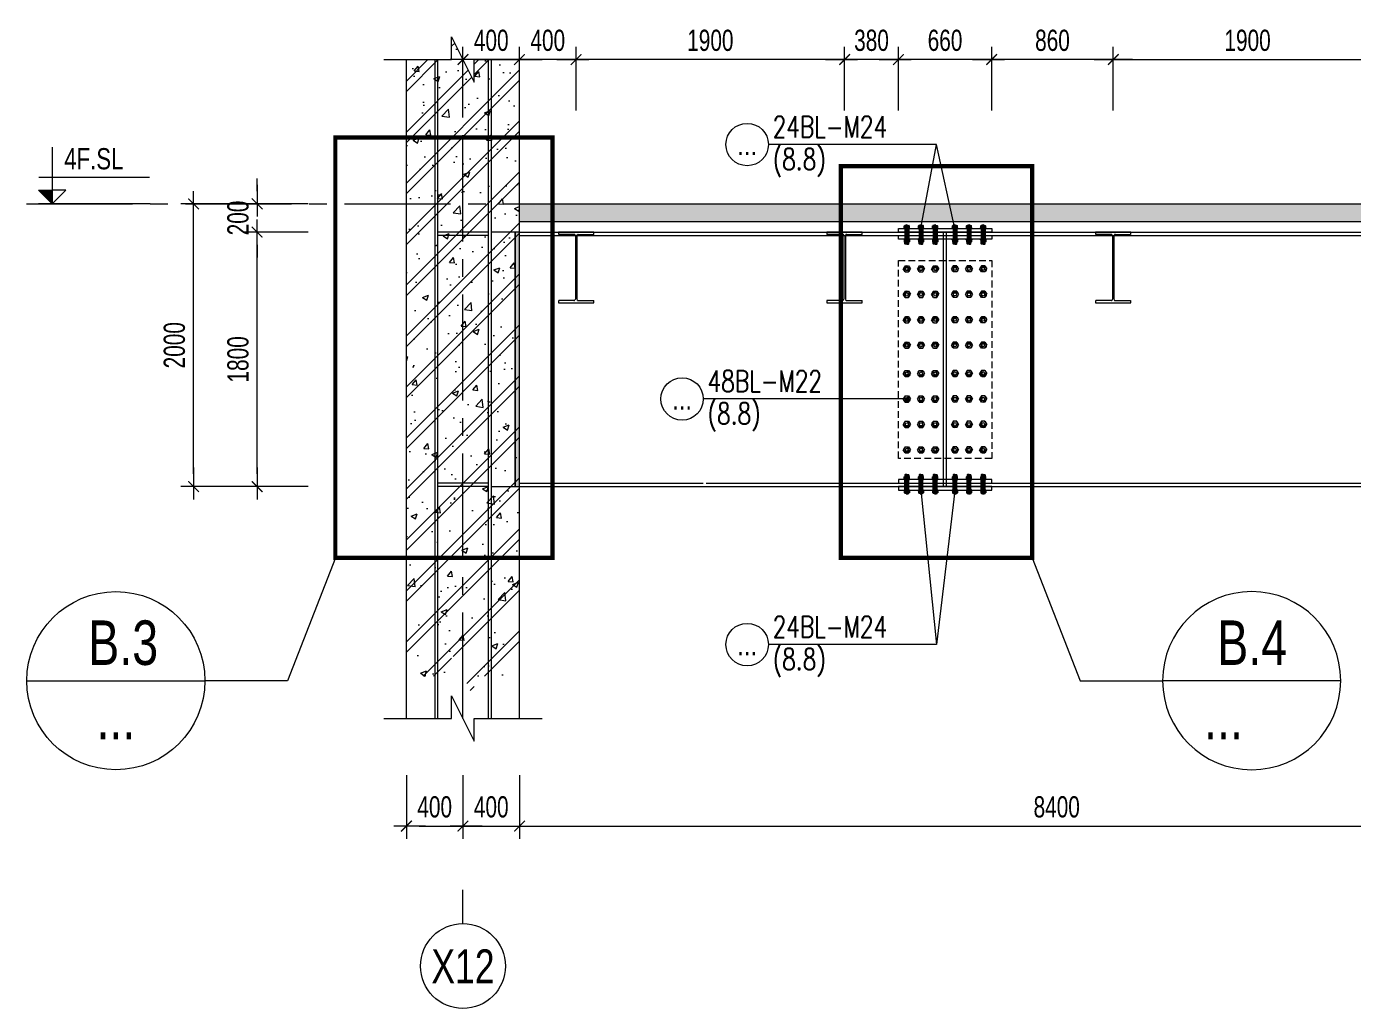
# Model space of a CAD drawing. Header units: millimetres. Extents: x 84463 to 294191, y -61495 to 44118.
# Drawn here: x 187949 to 197328, y -60977 to -54032 of the extents above; entities that cross this region are included whole.
import ezdxf
from ezdxf.enums import TextEntityAlignment as Align

# ---------------------------------------------------------------- set-up
doc = ezdxf.new("R2010")
doc.units = ezdxf.units.MM
doc.linetypes.add('CENTER2', pattern=[1.125, 0.75, -0.125, 0.125, -0.125])
doc.linetypes.add('HIDDEN2', pattern=[4.7625, 3.175, -1.5875])
doc.layers.add('BOLTS', color=9, linetype='Continuous')
for name, color, linetype, lineweight in [('NDC_S-ANNO', 7, 'Continuous', 20), ('NDC_S-BEAM-NAME-VERT', 7, 'Continuous', 20), ('NDC_S-BEAM-STEL', 30, 'HIDDEN2', 18), ('NDC_S-DIMS', 1, 'Continuous', 15), ('NDC_S-HIDN', 8, 'HIDDEN2', 13), ('NDC_S-HTCH-COL', 251, 'Continuous', 13), ('NDC_S-HTCH-MAT', 8, 'Continuous', 15), ('NDC_S-SLAB', 2, 'Continuous', 20), ('NDC_S-TEXT-SYMB', 7, 'Continuous', 20), ('NDC_S_ANNO', 7, 'Continuous', 20), ('NDC_S_AXIS', 5, 'CENTER2', 13), ('NDC_S_CONTINUOUS', 3, 'Continuous', 20), ('NDC_S_DIM', 1, 'Continuous', 15), ('NDC_S_ENG TEXT', 2, 'Continuous', 20), ('NDC_S_SYMBOL', 1, 'Continuous', 15), ('NDC_S_TEXT SYMBOL', 7, 'Continuous', 20), ('NDC_S_VN TEXT', 7, 'Continuous', 20)]:
    doc.layers.add(name, color=color, linetype=linetype, lineweight=lineweight)
doc.styles.add('ARIAL', font='arial.ttf', dxfattribs={"width": 0.8})
doc.styles.add('NDC_ANNO', font='', dxfattribs={"width": 0.8})
doc.styles.add('NDC_DIM', font='', dxfattribs={"width": 0.75})
doc.styles.add('NDC_EN TXT', font='romans.shx', dxfattribs={"width": 0.8})
doc.styles.get('NDC_ANNO').set_extended_font_data('Dotum')
doc.styles.get('NDC_DIM').set_extended_font_data('Dotum')
doc.dimstyles.new('NDC_dim_60', dxfattribs={"dimscale": 60, "dimtxt": 2.5, "dimasz": 1.5, "dimexe": 1.5, "dimexo": 2.5, "dimgap": 1, "dimtad": 1, "dimdec": 0, "dimrnd": 0.001, "dimzin": 0, "dimdsep": 46, "dimtxsty": 'NDC_DIM', "dimblk": 'DIMMARK', "dimcen": 0, "dimdle": 1.2, "dimclrd": 256, "dimclre": 256, "dimclrt": 3, "dimadec": 0, "dimazin": 0, "dimtfac": 1, "dimtdec": 0, "dimtix": 1, "dimtofl": 0, "dimtmove": 2, "dimatfit": 3, "dimfxl": 6, "dimfxlon": 1, "dimtolj": 1, "dimtzin": 0, "dimlwd": -1, "dimlwe": -1, "dimarcsym": 0})

# ---------------------------------------------------------------- blocks, each defined once
blk = doc.blocks.new('DIMMARK')
at = {"layer": 'NDC_S_DIM', "color": 1}
blk.add_line((-1.5, 0), (1, 0), dxfattribs=at)
at = {"layer": 'NDC_S_DIM', "color": 2, "const_width": 0.1}
blk.add_lwpolyline([(-0.42, -0.42), (0.42, 0.42)], dxfattribs=at)
blk = doc.blocks.new('*D462')
at = {"layer": 'Defpoints', "color": 0, "transparency": 16777216}
for p in [(191036.2, -58926.3), (191436.2, -58926.3), (191436.2, -59687)]:
    blk.add_point(p, dxfattribs=at)
at = {"layer": 'NDC_S-DIMS', "transparency": 16777216}
for p, q in [((191036.2, -59327), (191036.2, -59777)), ((191436.2, -59327), (191436.2, -59777)), ((191126.2, -59687), (191346.2, -59687))]:
    blk.add_line(p, q, dxfattribs=at)
at = {"layer": 'NDC_S-DIMS', "transparency": 16777216, "xscale": 90, "yscale": 90, "zscale": 90, "rotation": 180}
blk.add_blockref('DIMMARK', (191036.2, -59687), dxfattribs=at)
at = {"layer": 'NDC_S-DIMS', "transparency": 16777216, "xscale": 90, "yscale": 90, "zscale": 90}
blk.add_blockref('DIMMARK', (191436.2, -59687), dxfattribs=at)
at = {"layer": 'NDC_S-DIMS', "color": 3, "transparency": 16777216, "insert": (191236.2, -59551.9), "char_height": 150, "attachment_point": 5, "style": 'NDC_DIM'}
blk.add_mtext('\\A1;400', dxfattribs=at)
blk = doc.blocks.new('*D463')
at = {"layer": 'Defpoints', "color": 0, "transparency": 16777216}
for p in [(190636.2, -58926.3), (191036.2, -58926.3), (191036.2, -59687)]:
    blk.add_point(p, dxfattribs=at)
at = {"layer": 'NDC_S-DIMS', "transparency": 16777216}
for p, q in [((190636.2, -59327), (190636.2, -59777)), ((191036.2, -59327), (191036.2, -59777)), ((190726.2, -59687), (190946.2, -59687))]:
    blk.add_line(p, q, dxfattribs=at)
at = {"layer": 'NDC_S-DIMS', "transparency": 16777216, "xscale": 90, "yscale": 90, "zscale": 90, "rotation": 180}
blk.add_blockref('DIMMARK', (190636.2, -59687), dxfattribs=at)
at = {"layer": 'NDC_S-DIMS', "transparency": 16777216, "xscale": 90, "yscale": 90, "zscale": 90}
blk.add_blockref('DIMMARK', (191036.2, -59687), dxfattribs=at)
at = {"layer": 'NDC_S-DIMS', "color": 3, "transparency": 16777216, "insert": (190836.2, -59551.9), "char_height": 150, "attachment_point": 5, "style": 'NDC_DIM'}
blk.add_mtext('\\A1;400', dxfattribs=at)
blk = doc.blocks.new('*D464')
at = {"layer": 'Defpoints', "color": 0, "transparency": 16777216}
for p in [(191036.2, -58926.3), (199436.2, -58926.3), (199436.2, -59687)]:
    blk.add_point(p, dxfattribs=at)
at = {"layer": 'NDC_S-DIMS', "transparency": 16777216}
for p, q in [((191036.2, -59327), (191036.2, -59777)), ((199436.2, -59327), (199436.2, -59777)), ((191126.2, -59687), (199346.2, -59687))]:
    blk.add_line(p, q, dxfattribs=at)
at = {"layer": 'NDC_S-DIMS', "transparency": 16777216, "xscale": 90, "yscale": 90, "zscale": 90, "rotation": 180}
blk.add_blockref('DIMMARK', (191036.2, -59687), dxfattribs=at)
at = {"layer": 'NDC_S-DIMS', "transparency": 16777216, "xscale": 90, "yscale": 90, "zscale": 90}
blk.add_blockref('DIMMARK', (199436.2, -59687), dxfattribs=at)
at = {"layer": 'NDC_S-DIMS', "color": 3, "transparency": 16777216, "insert": (195236.2, -59551.9), "char_height": 150, "attachment_point": 5, "style": 'NDC_DIM'}
blk.add_mtext('\\A1;8400', dxfattribs=at)
blk = doc.blocks.new('*D471')
at = {"layer": 'Defpoints', "color": 0, "transparency": 16777216}
for p in [(189580.4, -55486), (190636.2, -55486), (190636.2, -57286)]:
    blk.add_point(p, dxfattribs=at)
at = {"layer": 'NDC_S-DIMS', "transparency": 16777216}
for p, q in [((189940.4, -55486), (189490.4, -55486)), ((189580.4, -57196), (189580.4, -55576)), ((189940.4, -57286), (189490.4, -57286))]:
    blk.add_line(p, q, dxfattribs=at)
at = {"layer": 'NDC_S-DIMS', "transparency": 16777216, "xscale": 90, "yscale": 90, "zscale": 90}
for p, rotation in [((189580.4, -55486), 90), ((189580.4, -57286), 270)]:
    blk.add_blockref('DIMMARK', p, dxfattribs=dict(at, rotation=rotation))
at = {"layer": 'NDC_S-DIMS', "color": 3, "transparency": 16777216, "insert": (189445.3, -56386), "char_height": 150, "attachment_point": 5, "rotation": 90, "style": 'NDC_DIM'}
blk.add_mtext('\\A1;1800', dxfattribs=at)
blk = doc.blocks.new('*D472')
at = {"layer": 'Defpoints', "color": 0, "transparency": 16777216}
for p in [(189580.4, -55286), (190636.2, -55286), (190636.2, -55486)]:
    blk.add_point(p, dxfattribs=at)
at = {"layer": 'NDC_S-DIMS', "transparency": 16777216}
for p, q in [((189580.4, -55196), (189580.4, -55106)), ((189940.4, -55286), (189490.4, -55286)), ((189940.4, -55486), (189490.4, -55486)), ((189580.4, -55576), (189580.4, -55666))]:
    blk.add_line(p, q, dxfattribs=at)
at = {"layer": 'NDC_S-DIMS', "transparency": 16777216, "xscale": 90, "yscale": 90, "zscale": 90}
for p, rotation in [((189580.4, -55286), 270), ((189580.4, -55486), 90)]:
    blk.add_blockref('DIMMARK', p, dxfattribs=dict(at, rotation=rotation))
at = {"layer": 'NDC_S-DIMS', "color": 3, "transparency": 16777216, "insert": (189445.3, -55386), "char_height": 150, "attachment_point": 5, "rotation": 90, "style": 'NDC_DIM'}
blk.add_mtext('\\A1;200', dxfattribs=at)
blk = doc.blocks.new('*D473')
at = {"layer": 'Defpoints', "color": 0, "transparency": 16777216}
for p in [(189130.4, -55286), (190636.2, -55286), (190636.2, -57286)]:
    blk.add_point(p, dxfattribs=at)
at = {"layer": 'NDC_S-DIMS', "transparency": 16777216}
for p, q in [((189490.4, -55286), (189040.4, -55286)), ((189130.4, -57196), (189130.4, -55376)), ((189490.4, -57286), (189040.4, -57286))]:
    blk.add_line(p, q, dxfattribs=at)
at = {"layer": 'NDC_S-DIMS', "transparency": 16777216, "xscale": 90, "yscale": 90, "zscale": 90}
for p, rotation in [((189130.4, -55286), 90), ((189130.4, -57286), 270)]:
    blk.add_blockref('DIMMARK', p, dxfattribs=dict(at, rotation=rotation))
at = {"layer": 'NDC_S-DIMS', "color": 3, "transparency": 16777216, "insert": (188995.3, -56286), "char_height": 150, "attachment_point": 5, "rotation": 90, "style": 'NDC_DIM'}
blk.add_mtext('\\A1;2000', dxfattribs=at)
blk = doc.blocks.new('*U248')
at = {"layer": 'BOLTS'}
h = blk.add_hatch(dxfattribs=at)
h.set_pattern_fill('ANSI31', color=8, scale=1.76, angle=30, style=0)
h.set_pattern_definition([(165, (-5859.72523, 9347.42107), (-0.05694019, -0.2125036817), [])])
edge = h.paths.add_edge_path()
edge.add_line((-9, 20), (-9, 20))
edge.add_ellipse((-11, 20), major_axis=(-1.22, 1.22), ratio=1, start_angle=231.1342, end_angle=305.0819)
edge.add_line((-11, 22), (-11, 22))
edge.add_line((-11, 22), (-8, 22))
edge.add_line((-8, 22), (-8, 22))
edge.add_ellipse((-7, 20), major_axis=(-1.22, 1.22), ratio=1, start_angle=-37.0022, end_angle=38.8658)
h = blk.add_hatch(dxfattribs=at)
h.set_pattern_fill('ANSI31', color=8, scale=1.76, angle=30, style=0)
h.set_pattern_definition([(195, (-5859.72523, -9373.82107), (-0.05694019, 0.2125036817), [])])
edge = h.paths.add_edge_path()
edge.add_line((-9, 6), (-9, 6))
edge.add_ellipse((-11, 7), major_axis=(-1.22, 1.22), ratio=1, start_angle=144.9181, end_angle=218.8658, ccw=False)
edge.add_line((-11, 5), (-11, 5))
edge.add_line((-11, 5), (-8, 5))
edge.add_line((-8, 5), (-8, 5))
edge.add_ellipse((-7, 7), major_axis=(-1.22, 1.22), ratio=1, start_angle=51.1342, end_angle=127.0022, ccw=False)
h = blk.add_hatch(dxfattribs=at)
h.set_pattern_fill('ANSI31', color=8, scale=1.76, angle=30, style=0)
h.set_pattern_definition([(15, (5859.72523, 9347.42107), (0.05694019, -0.2125036817), [])])
edge = h.paths.add_edge_path()
edge.add_line((9, 20), (9, 20))
edge.add_ellipse((11, 20), major_axis=(1.22, 1.22), ratio=1, start_angle=54.9181, end_angle=128.8658, ccw=False)
edge.add_line((11, 22), (11, 22))
edge.add_line((11, 22), (8, 22))
edge.add_line((8, 22), (8, 22))
edge.add_ellipse((7, 20), major_axis=(1.22, 1.22), ratio=1, start_angle=321.1342, end_angle=397.0022, ccw=False)
h = blk.add_hatch(dxfattribs=at)
h.set_pattern_fill('ANSI31', color=8, scale=1.76, angle=30, style=0)
h.set_pattern_definition([(345, (5859.72523, -9373.82107), (0.05694019, 0.2125036817), [])])
edge = h.paths.add_edge_path()
edge.add_line((9, 6), (9, 6))
edge.add_ellipse((11, 7), major_axis=(1.22, 1.22), ratio=1, start_angle=141.1342, end_angle=215.0819)
edge.add_line((11, 5), (11, 5))
edge.add_line((11, 5), (8, 5))
edge.add_line((8, 5), (8, 5))
edge.add_ellipse((7, 7), major_axis=(1.22, 1.22), ratio=1, start_angle=232.9978, end_angle=308.8658)
h = blk.add_hatch(dxfattribs=at)
h.set_pattern_fill('ANSI31', color=8, scale=1.76, angle=30, style=0)
h.set_pattern_definition([(165, (-5859.72523, 9324.00289), (-0.05694019, -0.2125036817), [])])
edge = h.paths.add_edge_path()
edge.add_line((-9, -88), (-9, -88))
edge.add_ellipse((-11, -88), major_axis=(-1.22, 1.22), ratio=1, start_angle=231.1342, end_angle=305.0819)
edge.add_line((-11, -87), (-11, -87))
edge.add_line((-11, -87), (-8, -87))
edge.add_line((-8, -87), (-8, -87))
edge.add_ellipse((-7, -88), major_axis=(-1.22, 1.22), ratio=1, start_angle=-37.0022, end_angle=38.8658)
h = blk.add_hatch(dxfattribs=at)
h.set_pattern_fill('ANSI31', color=8, scale=1.76, angle=30, style=0)
h.set_pattern_definition([(195, (-5859.72523, -9397.23925), (-0.05694019, 0.2125036817), [])])
edge = h.paths.add_edge_path()
edge.add_line((-9, -102), (-9, -102))
edge.add_ellipse((-11, -102), major_axis=(-1.22, 1.22), ratio=1, start_angle=144.9181, end_angle=218.8658, ccw=False)
edge.add_line((-11, -103), (-11, -103))
edge.add_line((-11, -103), (-8, -103))
edge.add_line((-8, -103), (-8, -103))
edge.add_ellipse((-7, -102), major_axis=(-1.22, 1.22), ratio=1, start_angle=51.1342, end_angle=127.0022, ccw=False)
h = blk.add_hatch(dxfattribs=at)
h.set_pattern_fill('ANSI31', color=8, scale=1.76, angle=30, style=0)
h.set_pattern_definition([(15, (5859.72523, 9324.00289), (0.05694019, -0.2125036817), [])])
edge = h.paths.add_edge_path()
edge.add_line((9, -88), (9, -88))
edge.add_ellipse((11, -88), major_axis=(1.22, 1.22), ratio=1, start_angle=54.9181, end_angle=128.8658, ccw=False)
edge.add_line((11, -87), (11, -87))
edge.add_line((11, -87), (8, -87))
edge.add_line((8, -87), (8, -87))
edge.add_ellipse((7, -88), major_axis=(1.22, 1.22), ratio=1, start_angle=321.1342, end_angle=397.0022, ccw=False)
h = blk.add_hatch(dxfattribs=at)
h.set_pattern_fill('ANSI31', color=8, scale=1.76, angle=30, style=0)
h.set_pattern_definition([(345, (5859.72523, -9397.23925), (0.05694019, 0.2125036817), [])])
edge = h.paths.add_edge_path()
edge.add_line((9, -102), (9, -102))
edge.add_ellipse((11, -102), major_axis=(1.22, 1.22), ratio=1, start_angle=141.1342, end_angle=215.0819)
edge.add_line((11, -103), (11, -103))
edge.add_line((11, -103), (8, -103))
edge.add_line((8, -103), (8, -103))
edge.add_ellipse((7, -102), major_axis=(1.22, 1.22), ratio=1, start_angle=232.9978, end_angle=308.8658)
at = {"layer": 'BOLTS', "color": 8}
for p, q in [((-17, 7), (-17, 20)), ((0, 22), (-15, 22)), ((-9, 7), (-9, 20)), ((0, 22), (15, 22)), ((9, 7), (9, 20)), ((17, 7), (17, 20)), ((-9, -102), (-9, -88)), ((9, -102), (9, -88)), ((0, -103), (-15, -103)), ((0, -103), (15, -103))]:
    blk.add_line(p, q, dxfattribs=at)
at = {"layer": 'BOLTS', "color": 8, "linetype": 'CENTER2'}
blk.add_line((0, -121), (0, 34), dxfattribs=at)
at = {"layer": 'BOLTS', "color": 3, "linetype": 'HIDDEN2'}
for p, q in [((-12, 0), (-12, -82)), ((12, 0), (12, -82))]:
    blk.add_line(p, q, dxfattribs=at)
at = {"layer": 'BOLTS', "color": 3}
for points in [[(0, 5), (-17, 5, 0.414214), (-19, 3), (-19, 2, 0.414214), (-17, 0), (0, 0), (17, 0, 0.414214), (19, 2), (19, 3, 0.414214), (17, 5)], [(0, -82), (-17, -82, 0.414214), (-19, -84), (-19, -85, 0.414214), (-17, -87), (0, -87), (17, -87, 0.414214), (19, -85), (19, -84, 0.414214), (17, -82)]]:
    blk.add_lwpolyline(points, format="xyb", close=True, dxfattribs=at)
at = {"layer": 'BOLTS', "color": 8}
for points in [[(-15, -87, 0.414214), (-17, -88), (-17, -102, 0.414214), (-15, -103)], [(15, -87, -0.414214), (17, -88), (17, -102, -0.414214), (15, -103)]]:
    blk.add_lwpolyline(points, format="xyb", dxfattribs=at)
blk.add_lwpolyline([(-15, -87), (0, -87)], dxfattribs=at)
at = {"layer": 'BOLTS', "color": 3}
for points in [[(0, -117), (-12, -117, -0.414214), (-12, -116), (-12, -103)], [(0, -117), (12, -117, 0.414214), (12, -116), (12, -103)]]:
    blk.add_lwpolyline(points, format="xyb", dxfattribs=at)
at = {"layer": 'BOLTS', "color": 8}
for centre, start, end in [((-15, 20), 90, 180), ((-15, 7), 180, 270), ((-11, 20), 360, 90), ((-11, 7), 270, 0), ((-11, 7), 270, 0), ((-7, 20), 90, 180), ((-7, 7), 180, 270), ((-7, 7), 180, 270), ((7, 20), 360, 90), ((7, 7), 270, 0), ((7, 7), 270, 0), ((11, 20), 90, 180), ((11, 7), 180, 270), ((11, 7), 180, 270), ((15, 20), 360, 90), ((15, 7), 270, 0), ((-11, -88), 360, 90), ((-11, -102), 270, 0), ((-11, -102), 270, 0), ((-7, -88), 90, 180), ((-7, -102), 180, 270), ((-7, -102), 180, 270), ((7, -88), 360, 90), ((7, -102), 270, 0), ((7, -102), 270, 0), ((11, -88), 90, 180), ((11, -102), 180, 270), ((11, -102), 180, 270)]:
    blk.add_arc(centre, 1.72, start, end, dxfattribs=at)
blk = doc.blocks.new('*U253')
for p, q in [((110, 484), (0, 484)), ((120, 474), (120, 26)), ((130, 474), (130, 26)), ((140, 484), (250, 484)), ((110, 16), (0, 16)), ((140, 16), (250, 16))]:
    blk.add_line(p, q)
for points in [[(250, 484), (250, 500), (0, 500), (0, 484)], [(0, 16), (0, 0), (250, 0), (250, 16)]]:
    blk.add_lwpolyline(points)
for centre, start, end in [((110, 474), 0, 90), ((140, 474), 90, 180.00002), ((110, 26), 270, 360.00001), ((140, 26), 180, 270)]:
    blk.add_arc(centre, 10, start, end)
blk = doc.blocks.new('*U252')
for p, q in [((110, 484), (0, 484)), ((120, 474), (120, 26)), ((130, 474), (130, 26)), ((140, 484), (250, 484)), ((110, 16), (0, 16)), ((140, 16), (250, 16))]:
    blk.add_line(p, q)
for points in [[(250, 484), (250, 500), (0, 500), (0, 484)], [(0, 16), (0, 0), (250, 0), (250, 16)]]:
    blk.add_lwpolyline(points)
for centre, start, end in [((110, 474), 0, 90), ((140, 474), 90, 180.00002), ((110, 26), 270, 360.00001), ((140, 26), 180, 270)]:
    blk.add_arc(centre, 10, start, end)
blk = doc.blocks.new('*U251')
for p, q in [((110, 484), (0, 484)), ((120, 474), (120, 26)), ((130, 474), (130, 26)), ((140, 484), (250, 484)), ((110, 16), (0, 16)), ((140, 16), (250, 16))]:
    blk.add_line(p, q)
for points in [[(250, 484), (250, 500), (0, 500), (0, 484)], [(0, 16), (0, 0), (250, 0), (250, 16)]]:
    blk.add_lwpolyline(points)
for centre, start, end in [((110, 474), 0, 90), ((140, 474), 90, 180.00002), ((110, 26), 270, 360.00001), ((140, 26), 180, 270)]:
    blk.add_arc(centre, 10, start, end)
blk = doc.blocks.new('*U14')
at = {"layer": 'NDC_S_SYMBOL'}
blk.add_line((0, 5), (0, 9), dxfattribs=at)
blk.add_circle((0, 0), 5, dxfattribs=at)
at = {"layer": 'NDC_S_TEXT SYMBOL', "color": 7, "style": 'NDC_ANNO', "width": 0.8}
blk.add_attdef('GRID', text='', height=4, dxfattribs=at).set_placement((0, 0), align=Align.MIDDLE)
blk = doc.blocks.new('MARK4')
at = {"layer": 'NDC_S_ANNO'}
blk.add_line((-5, 0), (5, 0), dxfattribs=at)
blk.add_circle((0, 0), 5, dxfattribs=at)
blk = doc.blocks.new('*D476')
at = {"layer": 'Defpoints', "color": 0, "transparency": 16777216}
for p in [(197536.2, -54265.4), (195636.2, -54817.6), (197536.2, -54817.6)]:
    blk.add_point(p, dxfattribs=at)
at = {"layer": 'NDC_S-DIMS', "transparency": 16777216}
for p, q in [((195636.2, -54625.4), (195636.2, -54175.4)), ((197536.2, -54625.4), (197536.2, -54175.4)), ((195726.2, -54265.4), (197446.2, -54265.4))]:
    blk.add_line(p, q, dxfattribs=at)
at = {"layer": 'NDC_S-DIMS', "transparency": 16777216, "xscale": 90, "yscale": 90, "zscale": 90, "rotation": 180}
blk.add_blockref('DIMMARK', (195636.2, -54265.4), dxfattribs=at)
at = {"layer": 'NDC_S-DIMS', "transparency": 16777216, "xscale": 90, "yscale": 90, "zscale": 90}
blk.add_blockref('DIMMARK', (197536.2, -54265.4), dxfattribs=at)
at = {"layer": 'NDC_S-DIMS', "color": 3, "transparency": 16777216, "insert": (196586.2, -54130.3), "char_height": 150, "attachment_point": 5, "style": 'NDC_DIM'}
blk.add_mtext('\\A1;1900', dxfattribs=at)
blk = doc.blocks.new('*D490')
at = {"layer": 'Defpoints', "color": 0, "transparency": 16777216}
for p in [(194776.2, -54265.4), (194776.2, -54817.6), (195636.2, -54817.6)]:
    blk.add_point(p, dxfattribs=at)
at = {"layer": 'NDC_S-DIMS', "transparency": 16777216}
for p, q in [((194776.2, -54625.4), (194776.2, -54175.4)), ((195636.2, -54625.4), (195636.2, -54175.4)), ((195546.2, -54265.4), (194866.2, -54265.4))]:
    blk.add_line(p, q, dxfattribs=at)
at = {"layer": 'NDC_S-DIMS', "transparency": 16777216, "xscale": 90, "yscale": 90, "zscale": 90, "rotation": 180}
blk.add_blockref('DIMMARK', (194776.2, -54265.4), dxfattribs=at)
at = {"layer": 'NDC_S-DIMS', "transparency": 16777216, "xscale": 90, "yscale": 90, "zscale": 90}
blk.add_blockref('DIMMARK', (195636.2, -54265.4), dxfattribs=at)
at = {"layer": 'NDC_S-DIMS', "color": 3, "transparency": 16777216, "insert": (195206.2, -54130.3), "char_height": 150, "attachment_point": 5, "style": 'NDC_DIM'}
blk.add_mtext('\\A1;860', dxfattribs=at)
blk = doc.blocks.new('*D491')
at = {"layer": 'Defpoints', "color": 0, "transparency": 16777216}
for p in [(194116.2, -54265.4), (194116.2, -54817.6), (194776.2, -54817.6)]:
    blk.add_point(p, dxfattribs=at)
at = {"layer": 'NDC_S-DIMS', "transparency": 16777216}
for p, q in [((194116.2, -54625.4), (194116.2, -54175.4)), ((194776.2, -54625.4), (194776.2, -54175.4)), ((194686.2, -54265.4), (194206.2, -54265.4))]:
    blk.add_line(p, q, dxfattribs=at)
at = {"layer": 'NDC_S-DIMS', "transparency": 16777216, "xscale": 90, "yscale": 90, "zscale": 90, "rotation": 180}
blk.add_blockref('DIMMARK', (194116.2, -54265.4), dxfattribs=at)
at = {"layer": 'NDC_S-DIMS', "transparency": 16777216, "xscale": 90, "yscale": 90, "zscale": 90}
blk.add_blockref('DIMMARK', (194776.2, -54265.4), dxfattribs=at)
at = {"layer": 'NDC_S-DIMS', "color": 3, "transparency": 16777216, "insert": (194446.2, -54130.3), "char_height": 150, "attachment_point": 5, "style": 'NDC_DIM'}
blk.add_mtext('\\A1;660', dxfattribs=at)
blk = doc.blocks.new('*D492')
at = {"layer": 'Defpoints', "color": 0, "transparency": 16777216}
for p in [(193736.2, -54265.4), (193736.2, -54817.6), (194116.2, -54817.6)]:
    blk.add_point(p, dxfattribs=at)
at = {"layer": 'NDC_S-DIMS', "transparency": 16777216}
for p, q in [((193736.2, -54625.4), (193736.2, -54175.4)), ((194116.2, -54625.4), (194116.2, -54175.4)), ((194026.2, -54265.4), (193826.2, -54265.4))]:
    blk.add_line(p, q, dxfattribs=at)
at = {"layer": 'NDC_S-DIMS', "transparency": 16777216, "xscale": 90, "yscale": 90, "zscale": 90, "rotation": 180}
blk.add_blockref('DIMMARK', (193736.2, -54265.4), dxfattribs=at)
at = {"layer": 'NDC_S-DIMS', "transparency": 16777216, "xscale": 90, "yscale": 90, "zscale": 90}
blk.add_blockref('DIMMARK', (194116.2, -54265.4), dxfattribs=at)
at = {"layer": 'NDC_S-DIMS', "color": 3, "transparency": 16777216, "insert": (193926.2, -54130.3), "char_height": 150, "attachment_point": 5, "style": 'NDC_DIM'}
blk.add_mtext('\\A1;380', dxfattribs=at)
blk = doc.blocks.new('*D493')
at = {"layer": 'Defpoints', "color": 0, "transparency": 16777216}
for p in [(191836.2, -54265.4), (191836.2, -54817.6), (193736.2, -54817.6)]:
    blk.add_point(p, dxfattribs=at)
at = {"layer": 'NDC_S-DIMS', "transparency": 16777216}
for p, q in [((191836.2, -54625.4), (191836.2, -54175.4)), ((193736.2, -54625.4), (193736.2, -54175.4)), ((193646.2, -54265.4), (191926.2, -54265.4))]:
    blk.add_line(p, q, dxfattribs=at)
at = {"layer": 'NDC_S-DIMS', "transparency": 16777216, "xscale": 90, "yscale": 90, "zscale": 90, "rotation": 180}
blk.add_blockref('DIMMARK', (191836.2, -54265.4), dxfattribs=at)
at = {"layer": 'NDC_S-DIMS', "transparency": 16777216, "xscale": 90, "yscale": 90, "zscale": 90}
blk.add_blockref('DIMMARK', (193736.2, -54265.4), dxfattribs=at)
at = {"layer": 'NDC_S-DIMS', "color": 3, "transparency": 16777216, "insert": (192786.2, -54130.3), "char_height": 150, "attachment_point": 5, "style": 'NDC_DIM'}
blk.add_mtext('\\A1;1900', dxfattribs=at)
blk = doc.blocks.new('*D474')
at = {"layer": 'Defpoints', "color": 0, "transparency": 16777216}
for p in [(191436.2, -54265.4), (191436.2, -54817.6), (191836.2, -54817.6)]:
    blk.add_point(p, dxfattribs=at)
at = {"layer": 'NDC_S-DIMS', "transparency": 16777216}
for p, q in [((191436.2, -54625.4), (191436.2, -54175.4)), ((191836.2, -54625.4), (191836.2, -54175.4)), ((191746.2, -54265.4), (191526.2, -54265.4))]:
    blk.add_line(p, q, dxfattribs=at)
at = {"layer": 'NDC_S-DIMS', "transparency": 16777216, "xscale": 90, "yscale": 90, "zscale": 90, "rotation": 180}
blk.add_blockref('DIMMARK', (191436.2, -54265.4), dxfattribs=at)
at = {"layer": 'NDC_S-DIMS', "transparency": 16777216, "xscale": 90, "yscale": 90, "zscale": 90}
blk.add_blockref('DIMMARK', (191836.2, -54265.4), dxfattribs=at)
at = {"layer": 'NDC_S-DIMS', "color": 3, "transparency": 16777216, "insert": (191636.2, -54130.3), "char_height": 150, "attachment_point": 5, "style": 'NDC_DIM'}
blk.add_mtext('\\A1;400', dxfattribs=at)
blk = doc.blocks.new('*D475')
at = {"layer": 'Defpoints', "color": 0, "transparency": 16777216}
for p in [(191036.2, -54265.4), (191036.2, -54817.6), (191436.2, -54817.6)]:
    blk.add_point(p, dxfattribs=at)
at = {"layer": 'NDC_S-DIMS', "transparency": 16777216}
for p, q in [((191036.2, -54625.4), (191036.2, -54175.4)), ((191436.2, -54625.4), (191436.2, -54175.4)), ((191346.2, -54265.4), (191126.2, -54265.4))]:
    blk.add_line(p, q, dxfattribs=at)
at = {"layer": 'NDC_S-DIMS', "transparency": 16777216, "xscale": 90, "yscale": 90, "zscale": 90, "rotation": 180}
blk.add_blockref('DIMMARK', (191036.2, -54265.4), dxfattribs=at)
at = {"layer": 'NDC_S-DIMS', "transparency": 16777216, "xscale": 90, "yscale": 90, "zscale": 90}
blk.add_blockref('DIMMARK', (191436.2, -54265.4), dxfattribs=at)
at = {"layer": 'NDC_S-DIMS', "color": 3, "transparency": 16777216, "insert": (191236.2, -54130.3), "char_height": 150, "attachment_point": 5, "style": 'NDC_DIM'}
blk.add_mtext('\\A1;400', dxfattribs=at)
blk = doc.blocks.new('kata_block_CT')
at = {"layer": 'NDC_S_ANNO'}
blk.add_hatch(color=3, dxfattribs=at).paths.add_polyline_path([(0, 1.6), (-1.61, 1.6), (0, 0)])
at = {"layer": 'NDC_S_ANNO', "ltscale": 50}
h = blk.add_hatch(dxfattribs=at)
h.set_pattern_fill('ANSI31', color=256, scale=1.406, style=0)
h.paths.add_polyline_path([(0, 1.6), (0, 0), (1.61, 1.6)])
for p, q in [((-1.59, 3.14), (11.47, 3.14)), ((11.56, 0), (-1.64, 0))]:
    blk.add_line(p, q, dxfattribs=at)
for points in [[(0, 6.69), (0, 0)], [(0, 0), (-1.61, 1.6), (0, 1.6)], [(0, 0), (1.61, 1.6), (0, 1.6)]]:
    blk.add_lwpolyline(points, dxfattribs=at)
at = {"layer": 'NDC_S_ANNO', "color": 8, "ltscale": 50}
blk.add_lwpolyline([(0, 0), (-1.61, 1.6), (0, 1.6)], dxfattribs=at)
at = {"layer": 'NDC_S_TEXT SYMBOL', "color": 3, "style": 'NDC_ANNO', "width": 0.8}
blk.add_attdef('CT', (1.41, 4.07), '', height=2.5, dxfattribs=at)
blk = doc.blocks.new('*U102')
at = {"color": 0, "linetype": 'Continuous'}
for p, q in [((-8.5, 4.9), (0, 9.8)), ((-8.5, -4.9), (-8.5, 4.9)), ((8.5, 4.9), (0, 9.8)), ((8.5, -4.9), (8.5, 4.9)), ((-8.5, -4.9), (0, -9.8)), ((8.5, -4.9), (0, -9.8))]:
    blk.add_line(p, q, dxfattribs=at)
for radius in [8.5, 4.25]:
    blk.add_circle((0, 0), radius, dxfattribs=at)
blk.add_arc((0, 0), 5, 250, 160, dxfattribs=at)
blk = doc.blocks.new('*U107')
blk.add_circle((-2.5, 0), 2.5)
at = {"layer": 'NDC_S_VN TEXT', "color": 3, "style": 'NDC_EN TXT', "width": 0.75}
for tag, p in [('DK1', (0.5, 0.85)), ('KC1', (0.5, -2.97))]:
    blk.add_attdef(tag, p, '', height=2.5, dxfattribs=at)
at = {"layer": 'NDC_S_VN TEXT', "color": 7, "style": 'ARIAL', "width": 0.8}
blk.add_attdef('SH2', text='', height=2.5, dxfattribs=at).set_placement((-2.5, 0), align=Align.MIDDLE)

msp = doc.modelspace()

# ---------------------------------------------------------------- hatches: boundary and pattern name
at = {"layer": 'NDC_S-HTCH-COL'}
h = msp.add_hatch(color=256, dxfattribs=at)
h.dxf.hatch_style = 1
h.paths.add_polyline_path([(191436.2, -55486), (191406.2, -55486), (191406.2, -57286), (191436.2, -57286)])
at = {"layer": 'NDC_S-HTCH-MAT'}
h = msp.add_hatch(dxfattribs=at)
h.set_pattern_fill('BT-01', color=256, scale=60, pattern_type=2)
h.set_pattern_definition([(50, (102420, 40850.77), (430.3561, -37.6513), [45, -495]), (355, (102420, 40850.77), (-83.2508, 451.3153), [36, -396]), (100.4514, (102455.86, 40847.64), (347.1056, 413.6637), [38.2441, -420.6853]), (46.1842, (102420, 40970.8), (640.3446, -99.3114), [67.5, -742.5]), (96.6356, (102473.36, 40962.5), (560.7976, 584.4707), [57.3662, -631.0278]), (351.1842, (102420, 40970.8), (560.7972, 584.471), [54, -594]), (21, (102480, 40940.77), (358.1442, -241.5713), [45, -495]), (326, (102480, 40940.77), (145.9892, 435.09), [36, -396]), (71.4514, (102509.85, 40920.64), (504.1336, 193.5183), [38.2441, -420.6853]), (37.5, (102420, 40850.77), (7.29591, 199.73631), [0, -391.2, 0, -402, 0, -397.5]), (7.5, (102420, 40850.77), (157.84172, 236.64703), [0, -229.2, 0, -382.2, 0, -151.5]), (327.5, (102286.2, 40850.77), (320.29346, -13.53292), [0, -150, 0, -468, 0, -621]), (317.5, (102226.2, 40850.77), (349.9117, 60.063), [0, -195, 0, -310.8, 0, -441]), (45, (102420, 40850.77), (-180.31223, 180.31223), []), (45, (102420, 40924.27), (-180.31223, 180.31223), [])])
h.paths.add_polyline_path([(190956.2, -54265.4), (190636.2, -54265.4), (190636.2, -58626.3), (190956.2, -58626.3), (190956.2, -58466.3), (191116.2, -58786.3), (191116.2, -58626.3), (191436.2, -58626.3), (191436.2, -54265.4), (191116.2, -54265.4), (191116.2, -54425.4), (190956.2, -54105.4)])
h = msp.add_hatch(dxfattribs=at)
h.set_pattern_fill('BT-01', color=256, scale=30, pattern_type=2)
h.set_pattern_definition([(50, (50460, -24076.08), (215.17805, -18.82564), [22.5, -247.5]), (355, (50460, -24076.08), (-41.6254, 225.65764), [18, -198]), (100.4514, (50477.93, -24077.65), (173.55281, 206.83186), [19.12206, -210.34263]), (46.1842, (50460, -24016.08), (320.1723, -49.6557), [33.75, -371.25]), (96.6356, (50486.68, -24020.22), (280.3988, 292.23536), [28.6831, -315.5139]), (351.1842, (50460, -24016.08), (280.3986, 292.2356), [27, -297]), (21, (50490, -24031.08), (179.07212, -120.78567), [22.5, -247.5]), (326, (50490, -24031.08), (72.9946, 217.545), [18, -198]), (71.4514, (50504.92, -24041.15), (252.0668, 96.75915), [19.12206, -210.34263]), (37.5, (50460, -24076.08), (3.647957, 99.868156), [0, -195.6, 0, -201, 0, -198.75]), (7.5, (50460, -24076.08), (78.92086, 118.323514), [0, -114.6, 0, -191.1, 0, -75.75]), (327.5, (50393.1, -24076.08), (160.14673, -6.76646), [0, -75, 0, -234, 0, -310.5]), (317.5, (50363.1, -24076.08), (174.95585, 30.0315), [0, -97.5, 0, -155.4, 0, -220.5]), (45, (50460, -24076.08), (-90.15611, 90.15611), []), (45, (50460, -24039.33), (-90.15611, 90.15611), [])])
h.paths.add_polyline_path([(215836.2, -55286), (191436.2, -55286), (191436.2, -55411), (215836.2, -55411)])

# ---------------------------------------------------------------- linework, layer by layer
at = {"layer": 'NDC_S-ANNO', "linetype": 'HIDDEN2', "ltscale": 80, "const_width": 30}
for points in [[(191670.2, -54817.6), (190133.6, -54817.6), (190133.6, -57790), (191670.2, -57790)], [(195063.3, -55019.1), (193709.6, -55019.1), (193709.6, -57790), (195063.3, -57790)]]:
    msp.add_lwpolyline(points, close=True, dxfattribs=at)
at = {"layer": 'NDC_S-ANNO'}
for points in [[(190133.6, -57790), (189794, -58658.7), (189211.4, -58658.7)], [(195063.3, -57790), (195402.9, -58658.7), (195985.4, -58658.7)]]:
    msp.add_lwpolyline(points, dxfattribs=at)
at = {"layer": 'NDC_S-HIDN', "ltscale": 15}
msp.add_lwpolyline([(194116.2, -55686), (194776.2, -55686), (194776.2, -57086), (194116.2, -57086)], close=True, dxfattribs=at)
at = {"layer": 'NDC_S-HTCH-MAT'}
msp.add_line((191436.2, -55411), (215836.2, -55411), dxfattribs=at)
for points in [[(190476.2, -54265.4), (190956.2, -54265.4), (190956.2, -54105.4), (191116.2, -54425.4), (191116.2, -54265.4), (191596.2, -54265.4)], [(190476.2, -58926.3), (190956.2, -58926.3), (190956.2, -58766.3), (191116.2, -59086.3), (191116.2, -58926.3), (191596.2, -58926.3)]]:
    msp.add_lwpolyline(points, dxfattribs=at)
at = {"layer": 'NDC_S-SLAB'}
for p, q in [((191215.2, -55486), (190857.2, -55486)), ((191215.2, -55511), (190857.2, -55511)), ((191215.2, -57261), (190857.2, -57261)), ((191215.2, -57286), (190857.2, -57286))]:
    msp.add_line(p, q, dxfattribs=at)
for points in [[(191406.2, -55486), (191236.2, -55486), (191236.2, -57286), (191406.2, -57286)], [(191436.2, -55486), (191406.2, -55486), (191406.2, -57286), (191436.2, -57286)], [(194776.2, -55486), (194116.2, -55486), (194116.2, -55461), (194776.2, -55461)], [(194776.2, -55536), (194116.2, -55536), (194116.2, -55511), (194776.2, -55511)], [(194776.2, -57236), (194116.2, -57236), (194116.2, -57261), (194776.2, -57261)], [(194776.2, -57286), (194116.2, -57286), (194116.2, -57311), (194776.2, -57311)]]:
    msp.add_lwpolyline(points, close=True, dxfattribs=at)
at = {"layer": 'NDC_S_AXIS', "ltscale": 1000}
for p, q in [((191036.2, -58926.3), (191036.2, -54265.4)), ((187949, -55286), (219250.4, -55286))]:
    msp.add_line(p, q, dxfattribs=at)
at = {"layer": 'NDC_S_CONTINUOUS'}
for p, q in [((190636.2, -58926.3), (190636.2, -54265.4)), ((191436.2, -58926.3), (191436.2, -54265.4)), ((191436.2, -55286), (215836.2, -55286)), ((191436.2, -55486), (215836.2, -55486)), ((191436.2, -55511), (215836.2, -55511)), ((194436.2, -57286), (194436.2, -55486)), ((194456.2, -57286), (194456.2, -55486)), ((191436.2, -57261), (192736.2, -57261)), ((191436.2, -57286), (215836.2, -57286)), ((192756.2, -57261), (215836.2, -57261))]:
    msp.add_line(p, q, dxfattribs=at)
at = {"layer": 'NDC_S_ENG TEXT', "ltscale": 2000}
for p, q in [((190836.2, -54265.4), (190836.2, -58926.3)), ((190857.2, -54265.4), (190857.2, -58926.3)), ((191215.2, -54265.4), (191215.2, -58926.3)), ((191236.2, -54265.4), (191236.2, -58926.3))]:
    msp.add_line(p, q, dxfattribs=at)

# ---------------------------------------------------------------- block references
at = {"layer": 'BOLTS', "yscale": 0.9166666666666665, "zscale": 0.9166666666666665}
for p, xscale in [((194176.2, -55461), 0.9166666666666665), ((194276.2, -55461), 0.9166666666666665), ((194376.2, -55461), 0.9166666666666665), ((194516.2, -55461), -0.9166666666666665), ((194616.2, -55461), -0.9166666666666665), ((194716.2, -55461), -0.9166666666666665)]:
    msp.add_blockref('*U248', p, dxfattribs=dict(at, xscale=xscale))
at = {"layer": 'BOLTS', "yscale": 0.9166666666666665, "zscale": 0.9166666666666665, "rotation": 180}
for p, xscale in [((194176.2, -57311), -0.9166666666666665), ((194276.2, -57311), -0.9166666666666665), ((194376.2, -57311), -0.9166666666666665), ((194516.2, -57311), 0.9166666666666665), ((194616.2, -57311), 0.9166666666666665), ((194716.2, -57311), 0.9166666666666665)]:
    msp.add_blockref('*U248', p, dxfattribs=dict(at, xscale=xscale))
at = {"layer": 'NDC_S-ANNO'}
ref = msp.add_blockref('kata_block_CT', (188131.2, -55286), dxfattribs=dict(at, xscale=60, yscale=60, zscale=60))
ref.add_attrib('CT', '4F.SL', (188215.8, -55041.9), dxfattribs={"layer": 'NDC_S-TEXT-SYMB', "color": 3, "height": 150, "style": 'NDC_ANNO', "width": 0.8})
at = {"layer": 'NDC_S-ANNO', "yscale": 125.9999999999999, "zscale": 125.9999999999999}
for p, xscale in [((188581.4, -58658.7), 125.9999999999999), ((196615.4, -58658.7), -125.9999999999999)]:
    msp.add_blockref('MARK4', p, dxfattribs=dict(at, xscale=xscale))
at = {"layer": 'NDC_S-BEAM-NAME-VERT'}
for p, xscale, yscale, zscale, rotation in [((194176.2, -55746), -2.571428571428571, 2.57142857142857, 2.57142857142857, 269.9999979591636), ((194276.2, -55746), -2.571428571428571, 2.57142857142857, 2.57142857142857, 269.9999979591636), ((194376.2, -55746), -2.571428571428571, 2.57142857142857, 2.57142857142857, 269.9999979591636), ((194516.2, -55746), 2.571428571428571, 2.571428571428571, 2.571428571428571, 90.00000204083635), ((194616.2, -55746), 2.571428571428571, 2.571428571428571, 2.571428571428571, 90.00000204083635), ((194716.2, -55746), 2.571428571428571, 2.571428571428571, 2.571428571428571, 90.00000204083635), ((194176.2, -55926), -2.571428571428571, 2.57142857142857, 2.57142857142857, 269.9999979591636), ((194276.2, -55926), -2.571428571428571, 2.57142857142857, 2.57142857142857, 269.9999979591636), ((194376.2, -55926), -2.571428571428571, 2.57142857142857, 2.57142857142857, 269.9999979591636), ((194516.2, -55926), 2.571428571428571, 2.571428571428571, 2.571428571428571, 90.00000204083635), ((194616.2, -55926), 2.571428571428571, 2.571428571428571, 2.571428571428571, 90.00000204083635), ((194716.2, -55926), 2.571428571428571, 2.571428571428571, 2.571428571428571, 90.00000204083635), ((194176.2, -56106), -2.571428571428571, 2.57142857142857, 2.57142857142857, 269.9999979591636), ((194276.2, -56106), -2.571428571428571, 2.57142857142857, 2.57142857142857, 269.9999979591636), ((194376.2, -56106), -2.571428571428571, 2.57142857142857, 2.57142857142857, 269.9999979591636), ((194516.2, -56106), 2.571428571428571, 2.571428571428571, 2.571428571428571, 90.00000204083635), ((194616.2, -56106), 2.571428571428571, 2.571428571428571, 2.571428571428571, 90.00000204083635), ((194716.2, -56106), 2.571428571428571, 2.571428571428571, 2.571428571428571, 90.00000204083635), ((194176.2, -56286), -2.571428571428571, 2.57142857142857, 2.57142857142857, 269.9999979591636), ((194276.2, -56286), -2.571428571428571, 2.57142857142857, 2.57142857142857, 269.9999979591636), ((194376.2, -56286), -2.571428571428571, 2.57142857142857, 2.57142857142857, 269.9999979591636), ((194516.2, -56286), 2.571428571428571, 2.571428571428571, 2.571428571428571, 90.00000204083635), ((194616.2, -56286), 2.571428571428571, 2.571428571428571, 2.571428571428571, 90.00000204083635), ((194716.2, -56286), 2.571428571428571, 2.571428571428571, 2.571428571428571, 90.00000204083635), ((194176.2, -56486), 2.571428571428571, 2.571428571428571, 2.571428571428571, 270.0000020408364), ((194276.2, -56486), 2.571428571428571, 2.571428571428571, 2.571428571428571, 270.0000020408364), ((194376.2, -56486), 2.571428571428571, 2.571428571428571, 2.571428571428571, 270.0000020408364), ((194516.2, -56486), -2.571428571428571, 2.571428571428571, 2.571428571428571, 89.99999795916362), ((194616.2, -56486), -2.571428571428571, 2.571428571428571, 2.571428571428571, 89.99999795916362), ((194716.2, -56486), -2.571428571428571, 2.571428571428571, 2.571428571428571, 89.99999795916362), ((194176.2, -56666), 2.571428571428571, 2.571428571428571, 2.571428571428571, 270.0000020408364), ((194276.2, -56666), 2.571428571428571, 2.571428571428571, 2.571428571428571, 270.0000020408364), ((194376.2, -56666), 2.571428571428571, 2.571428571428571, 2.571428571428571, 270.0000020408364), ((194516.2, -56666), -2.571428571428571, 2.571428571428571, 2.571428571428571, 89.99999795916362), ((194616.2, -56666), -2.571428571428571, 2.571428571428571, 2.571428571428571, 89.99999795916362), ((194716.2, -56666), -2.571428571428571, 2.571428571428571, 2.571428571428571, 89.99999795916362), ((194176.2, -56846), 2.571428571428571, 2.571428571428571, 2.571428571428571, 270.0000020408364), ((194276.2, -56846), 2.571428571428571, 2.571428571428571, 2.571428571428571, 270.0000020408364), ((194376.2, -56846), 2.571428571428571, 2.571428571428571, 2.571428571428571, 270.0000020408364), ((194516.2, -56846), -2.571428571428571, 2.571428571428571, 2.571428571428571, 89.99999795916362), ((194616.2, -56846), -2.571428571428571, 2.571428571428571, 2.571428571428571, 89.99999795916362), ((194716.2, -56846), -2.571428571428571, 2.571428571428571, 2.571428571428571, 89.99999795916362), ((194176.2, -57026), 2.571428571428571, 2.571428571428571, 2.571428571428571, 270.0000020408364), ((194276.2, -57026), 2.571428571428571, 2.571428571428571, 2.571428571428571, 270.0000020408364), ((194376.2, -57026), 2.571428571428571, 2.571428571428571, 2.571428571428571, 270.0000020408364), ((194516.2, -57026), -2.571428571428571, 2.571428571428571, 2.571428571428571, 89.99999795916362), ((194616.2, -57026), -2.571428571428571, 2.571428571428571, 2.571428571428571, 89.99999795916362), ((194716.2, -57026), -2.571428571428571, 2.571428571428571, 2.571428571428571, 89.99999795916362)]:
    msp.add_blockref('*U102', p, dxfattribs=dict(at, xscale=xscale, yscale=yscale, zscale=zscale, rotation=rotation))
at = {"layer": 'NDC_S-BEAM-STEL'}
for name, p in [('*U253', (191711.2, -55986)), ('*U252', (193611.2, -55986)), ('*U251', (195511.2, -55986))]:
    msp.add_blockref(name, p, dxfattribs=at)
at = {"layer": 'NDC_S-DIMS', "xscale": 60, "yscale": 60, "zscale": 60}
for p, values in [((193196.7, -54866.6), {'SH2': '...', 'DK1': '24BL-M24', 'KC1': '(8.8)'}), ((192736.2, -56666), {'SH2': '...', 'DK1': '48BL-M22', 'KC1': '(8.8)'}), ((193196.7, -58403.2), {'SH2': '...', 'DK1': '24BL-M24', 'KC1': '(8.8)'})]:
    msp.add_blockref('*U107', p, dxfattribs=at).add_auto_attribs(values)
at = {"layer": 'NDC_S_AXIS', "xscale": 60, "yscale": 60, "zscale": 60}
msp.add_blockref('*U14', (191036.2, -60677), dxfattribs=at).add_auto_attribs({'GRID': 'X12'})

# ---------------------------------------------------------------- texts
at = {"layer": 'NDC_S-TEXT-SYMB', "style": 'NDC_ANNO', "width": 0.8}
for s, rotation, p in [('B.3', 359.99998, (188632.7, -58389.9)), ('B.4', 0.00002, (196618.9, -58389.9)), ('...', 359.99998, (188581.4, -58915.3)), ('...', 0.00002, (196415.8, -58915.3))]:
    msp.add_text(s, height=315, rotation=rotation, dxfattribs=at).set_placement(p, align=Align.MIDDLE_CENTER)

# ---------------------------------------------------------------- dimensions: what is measured, and where the dimension line sits
at = {"layer": 'NDC_S-DIMS'}
for base, p1, p2, picture, middle in [((191036.2, -54265.4), (191436.2, -54817.6), (191036.2, -54817.6), '*D475', (191236.2, -54130.3)), ((191436.2, -54265.4), (191836.2, -54817.6), (191436.2, -54817.6), '*D474', (191636.2, -54130.3)), ((191836.2, -54265.4), (193736.2, -54817.6), (191836.2, -54817.6), '*D493', (192786.2, -54130.3)), ((193736.2, -54265.4), (194116.2, -54817.6), (193736.2, -54817.6), '*D492', (193926.2, -54130.3)), ((194116.2, -54265.4), (194776.2, -54817.6), (194116.2, -54817.6), '*D491', (194446.2, -54130.3)), ((194776.2, -54265.4), (195636.2, -54817.6), (194776.2, -54817.6), '*D490', (195206.2, -54130.3)), ((197536.2, -54265.4), (195636.2, -54817.6), (197536.2, -54817.6), '*D476', (196586.2, -54130.3)), ((191036.2, -59687), (190636.2, -58926.3), (191036.2, -58926.3), '*D463', (190836.2, -59551.9)), ((191436.2, -59687), (191036.2, -58926.3), (191436.2, -58926.3), '*D462', (191236.2, -59551.9)), ((199436.2, -59687), (191036.2, -58926.3), (199436.2, -58926.3), '*D464', (195236.2, -59551.9))]:
    dim = msp.add_linear_dim(base=base, p1=p1, p2=p2, dimstyle='NDC_dim_60', dxfattribs=at)
    dim.commit()
    dim.dimension.update_dxf_attribs({"geometry": picture, "text_midpoint": middle})
for base, p1, p2, picture, middle in [((189580.4, -55286), (190636.2, -55486), (190636.2, -55286), '*D472', (189445.3, -55386)), ((189130.4, -55286), (190636.2, -57286), (190636.2, -55286), '*D473', (188995.3, -56286)), ((189580.4, -55486), (190636.2, -57286), (190636.2, -55486), '*D471', (189445.3, -56386))]:
    dim = msp.add_linear_dim(base=base, p1=p1, p2=p2, angle=90, dimstyle='NDC_dim_60', dxfattribs=at)
    dim.commit()
    dim.dimension.update_dxf_attribs({"geometry": picture, "text_midpoint": middle})

# ---------------------------------------------------------------- leaders
for points, override in [([(194516.2, -55461), (194386.5, -54866.6), (193196.7, -54866.6)], {"dimgap": 1, "dimtad": 0, "dimldrblk": 'DotSmall'}), ([(194276.2, -55458.8), (194386.5, -54866.6), (193196.7, -54866.6)], {"dimgap": 1, "dimtad": 0, "dimldrblk": 'DotSmall'}), ([(194176.2, -56666), (192736.2, -56666)], {"dimtad": 0, "dimldrblk": 'DotSmall'}), ([(194276.2, -57311), (194386.5, -58403.2), (193196.7, -58403.2)], {"dimgap": 1, "dimtad": 0, "dimldrblk": 'DotSmall'}), ([(194516.2, -57315.4), (194386.5, -58403.2), (193196.7, -58403.2)], {"dimgap": 1, "dimtad": 0, "dimldrblk": 'DotSmall'})]:
    msp.add_leader(points, dimstyle='NDC_dim_60', override=override, dxfattribs=at)

doc.saveas('drawing.dxf')
